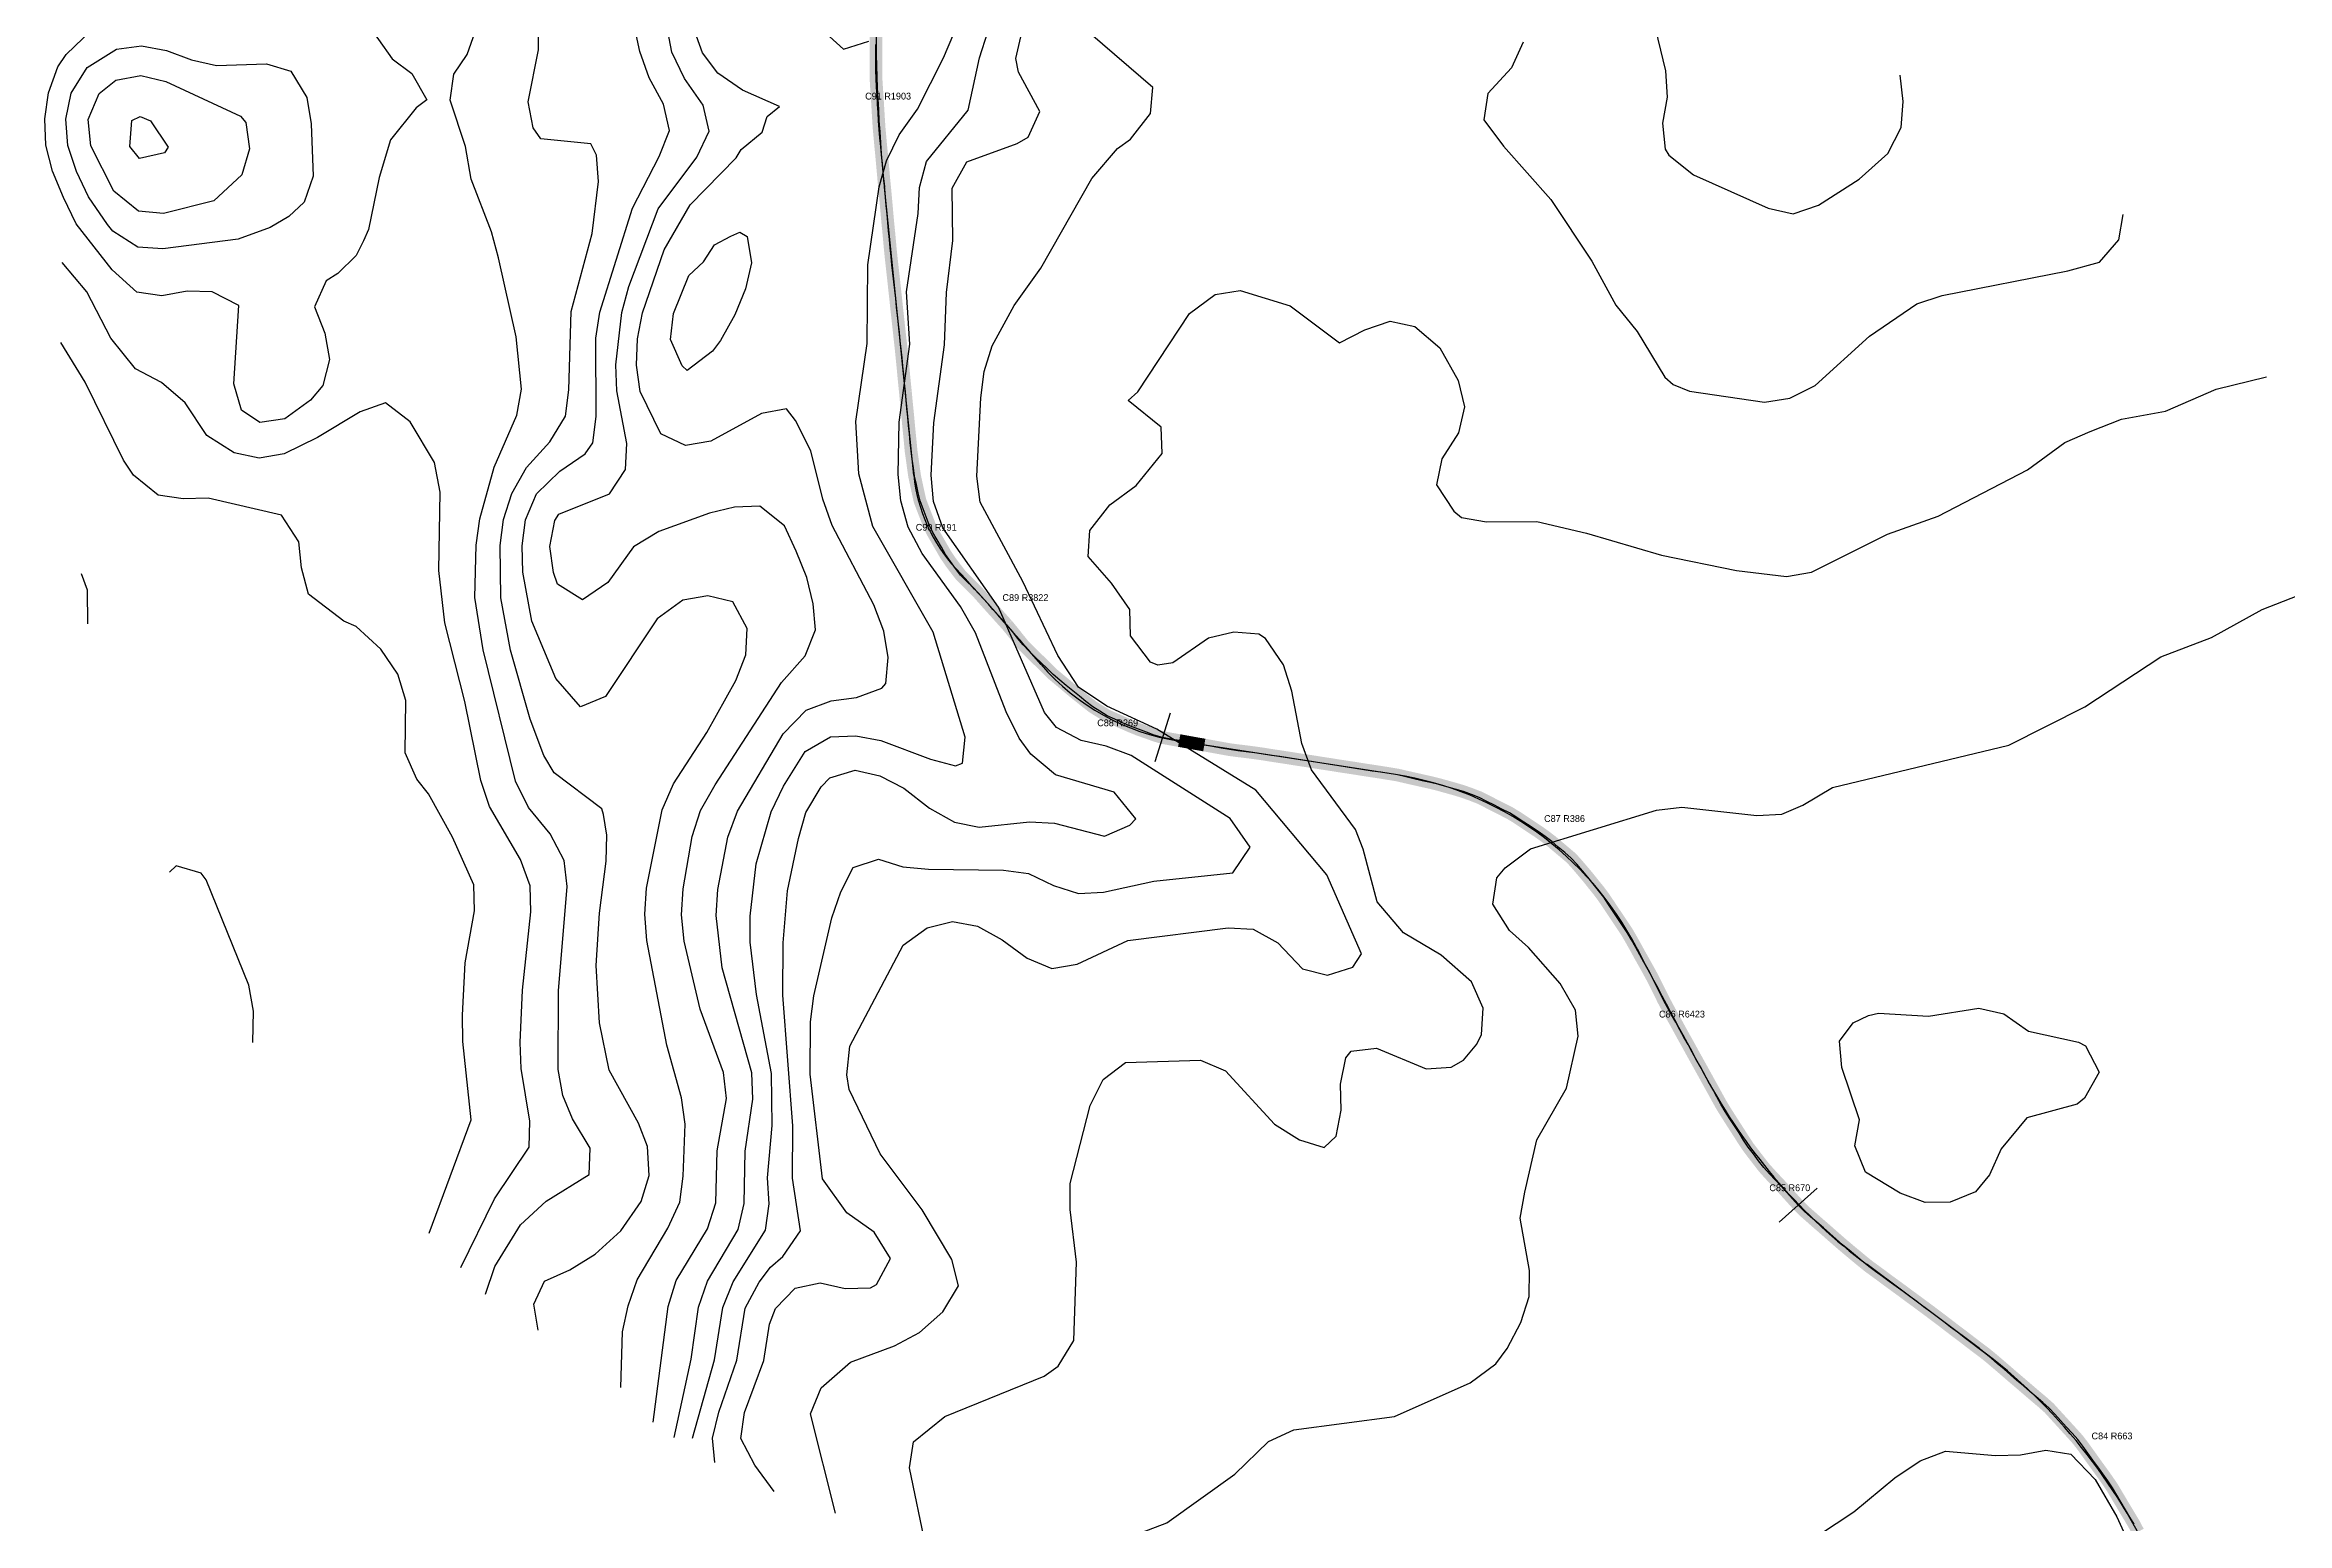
# Model space of a CAD drawing. Header units: metres. Extents: x 697254 to 930473, y 8023396 to 8227001.
# Drawn here: x 878369 to 881011, y 8056411 to 8058152 of the extents above; entities that cross this region are included whole.
import ezdxf

# ---------------------------------------------------------------- set-up
doc = ezdxf.new("R2010")
doc.units = ezdxf.units.M
for name, color, linetype in [('ALIGNMENT_FITTED', 4, 'Continuous'), ('CENTRELINE', 7, 'Continuous'), ('CHAINAGE', 7, 'Continuous'), ('CONTOUR_10M', 33, 'Continuous'), ('CONTOUR_INDEX_50M', 34, 'Continuous'), ('CURVE_LABELS', 4, 'Continuous'), ('GRADE_0-4', 3, 'Continuous'), ('GRADE_4-6', 2, 'Continuous'), ('GRADE_6-8', 30, 'Continuous')]:
    doc.layers.add(name, color=color, linetype=linetype)

msp = doc.modelspace()

# ---------------------------------------------------------------- linework, layer by layer
at = {"layer": 'ALIGNMENT_FITTED'}
for p, q in [((879393.1, 8057645.4), (879358.5, 8057984.9)), ((879543.2, 8057422.2), (879529, 8057438.6)), ((879960.7, 8057292.7), (879705.8, 8057332.1)), ((880245.2, 8057087.7), (880244.5, 8057088.9)), ((880331.1, 8056927.8), (880324.3, 8056940)), ((880648.7, 8056616.4), (880516.3, 8056715.4))]:
    msp.add_line(p, q, dxfattribs=at)
for centre, radius, start, end in [((881251.4, 8058178.1), 1902.8, 179.5562, -174.1746), ((879583.3, 8057664.8), 191.2, -174.1746, -137.2567), ((876636.1, 8054941.1), 3821.9, 40.8054, 42.7433), ((879746.9, 8057598.1), 269.1, -139.1946, -98.7906), ((879901.7, 8056910.9), 386.3, 27.4403, 81.2094), ((885945.4, 8060047.4), 6422.8, -152.55965, -151.06522), ((880917.3, 8057251.9), 669.9, -151.0652, -126.7754), ((880251.9, 8056085.4), 662.8, 24.2266, 53.2246)]:
    msp.add_arc(centre, radius, start, end, dxfattribs=at)
at = {"layer": 'CENTRELINE'}
msp.add_polyline3d([(880830.9, 8056409.4, 1519.6), (880825.8, 8056418, 1519.5), (880820.6, 8056426.6, 1519.5), (880815.5, 8056435.2, 1519.3), (880810.4, 8056443.8, 1519.3), (880805.3, 8056452.4, 1519.5), (880799.7, 8056460.7, 1519.6), (880793.9, 8056468.9, 1519.5), (880788, 8056477, 1519), (880782.2, 8056485.1, 1519.1), (880776.3, 8056493.3, 1519.5), (880770.5, 8056501.4, 1519.8), (880764.4, 8056509.3, 1520), (880757.7, 8056516.8, 1520), (880750.9, 8056524.2, 1519.9), (880744.2, 8056531.6, 1519.6), (880737.4, 8056539, 1519.1), (880730.7, 8056546.4, 1518.5), (880723.3, 8056553, 1518.5), (880715.6, 8056559.5, 1518.7), (880708, 8056566, 1518.8), (880700.4, 8056572.5, 1518.8), (880692.8, 8056579, 1518.9), (880685.2, 8056585.5, 1519.1), (880677.6, 8056592.1, 1519.3), (880670, 8056598.6, 1519.3), (880662.4, 8056605.1, 1519.5), (880654.6, 8056611.4, 1519.5), (880646.6, 8056617.4, 1519.4), (880638.6, 8056623.5, 1519.2), (880630.7, 8056629.6, 1519), (880622.7, 8056635.6, 1518.4), (880614.7, 8056641.7, 1518), (880606.8, 8056647.8, 1518.1), (880598.8, 8056653.8, 1518.5), (880590.8, 8056659.9, 1518.7), (880582.8, 8056665.8, 1518.7), (880574.7, 8056671.8, 1518.8), (880566.6, 8056677.7, 1518.7), (880558.6, 8056683.7, 1518.5), (880550.5, 8056689.6, 1518.2), (880542.4, 8056695.5, 1518), (880534.4, 8056701.5, 1518.1), (880526.3, 8056707.4, 1518.1), (880518.2, 8056713.3, 1517.9), (880510.4, 8056719.6, 1517.8), (880502.7, 8056726, 1517.6), (880495, 8056732.4, 1517.5), (880487.4, 8056738.8, 1517.8), (880479.8, 8056745.4, 1517.7), (880472.3, 8056752, 1517.4), (880464.8, 8056758.6, 1516.9), (880457.2, 8056765.2, 1517), (880449.7, 8056771.8, 1517.3), (880442.2, 8056778.4, 1517.3), (880435.1, 8056785.5, 1517), (880428.4, 8056792.9, 1517), (880421.7, 8056800.3, 1517.2), (880414.9, 8056807.8, 1517.1), (880408.1, 8056815.1, 1516.6), (880401.3, 8056822.4, 1516.3), (880394.6, 8056829.9, 1516.3), (880388.5, 8056837.8, 1516.3), (880382.4, 8056845.7, 1516.1), (880376.3, 8056853.7, 1515.9), (880370.8, 8056862, 1516.2), (880365.4, 8056870.5, 1516.8), (880360, 8056878.9, 1517.2), (880354.6, 8056887.3, 1517.4), (880349.2, 8056895.8, 1516.8), (880344, 8056904.4, 1516.4), (880339.2, 8056913.1, 1516), (880334.4, 8056921.9, 1515.8), (880329.5, 8056930.7, 1515.8), (880324.7, 8056939.4, 1515.5), (880319.8, 8056948.2, 1515), (880315, 8056956.9, 1514.9), (880310.1, 8056965.7, 1514.8), (880305.3, 8056974.5, 1514.6), (880300.4, 8056983.2, 1514.4), (880295.6, 8056992, 1514.2), (880290.8, 8057000.8, 1513.9), (880285.9, 8057009.5, 1513.8), (880281.1, 8057018.3, 1514), (880276.4, 8057027.1, 1514.1), (880272, 8057036.1, 1514), (880267.5, 8057045.1, 1513.7), (880263, 8057054, 1513.5), (880258.2, 8057062.8, 1513.5), (880253.3, 8057071.6, 1513.3), (880248.4, 8057080.3, 1513.2), (880243.6, 8057089.1, 1513), (880238.7, 8057097.8, 1512.7), (880233.7, 8057106.5, 1512.5), (880228.2, 8057114.8, 1512.5), (880222.6, 8057123.2, 1512.5), (880217, 8057131.5, 1512.3), (880211.5, 8057139.8, 1512), (880205.9, 8057148.1, 1511.6), (880199.9, 8057156.1, 1511.3), (880193.6, 8057163.9, 1511), (880187.4, 8057171.7, 1510.8), (880180.9, 8057179.4, 1510.7), (880174.4, 8057187, 1510.7), (880167.7, 8057194.4, 1510.6), (880160, 8057200.9, 1510.5), (880152.4, 8057207.3, 1510.1), (880144.7, 8057213.8, 1509.7), (880136.8, 8057219.9, 1509.5), (880128.6, 8057225.7, 1509.3), (880120.3, 8057231.2, 1509), (880111.9, 8057236.8, 1508.6), (880103.6, 8057242.3, 1508.1), (880095, 8057247.5, 1507.6), (880086.1, 8057252, 1507.3), (880077.2, 8057256.5, 1507.3), (880068.3, 8057261.1, 1507.3), (880059.3, 8057265.6, 1507.3), (880050, 8057269.2, 1507.3), (880040.6, 8057272.6, 1507.3), (880031, 8057275.5, 1507.2), (880021.3, 8057278.2, 1506.8), (880011.7, 8057280.9, 1506.3), (880002, 8057283.3, 1505.9), (879992.2, 8057285.5, 1505.5), (879982.4, 8057287.7, 1505.2), (879972.7, 8057289.9, 1504.8), (879962.9, 8057292.2, 1504.2), (879953, 8057293.8, 1503.6), (879943.2, 8057295.4, 1503.1), (879933.3, 8057296.9, 1503.1), (879923.4, 8057298.4, 1503.2), (879913.5, 8057300, 1503.2), (879903.6, 8057301.5, 1502.9), (879893.7, 8057303, 1502.7), (879883.8, 8057304.6, 1502.4), (879873.9, 8057306.1, 1502.1), (879864, 8057307.7, 1501.7), (879854.1, 8057309.2, 1501.3), (879844.2, 8057310.7, 1500.3), (879834.3, 8057312.3, 1499.3), (879824.4, 8057313.8, 1498.4), (879814.5, 8057315.3, 1497.5), (879804.6, 8057316.9, 1496.6), (879794.7, 8057318.3, 1495.7), (879784.8, 8057319.6, 1495.2), (879774.8, 8057320.8, 1494.6), (879764.9, 8057322.1, 1494.2), (879755.1, 8057323.9, 1494.5), (879745.2, 8057325.7, 1494.8), (879735.4, 8057327.5, 1494.9), (879725.5, 8057329.2, 1494.3), (879715.6, 8057331, 1493.8), (879705.8, 8057332.8, 1493.1), (879695.9, 8057334.5, 1491.8), (879686.1, 8057336.3, 1490.7), (879676.5, 8057339.3, 1489.8), (879667.1, 8057342.7, 1488.7), (879657.7, 8057346, 1487.8), (879648.4, 8057349.8, 1487.3), (879639.2, 8057353.8, 1487.4), (879630.1, 8057357.9, 1487.6), (879620.9, 8057361.9, 1487.9), (879612.4, 8057367.2, 1489.2), (879603.9, 8057372.5, 1489.9), (879596, 8057378.7, 1490.2), (879588.2, 8057384.9, 1489.7), (879580.4, 8057391.2, 1488.5), (879572.7, 8057397.7, 1487.5), (879565.1, 8057404.1, 1487.2), (879557.4, 8057410.5, 1486.6), (879550.2, 8057417.5, 1485.7), (879543.1, 8057424.5, 1484.1), (879535.9, 8057431.5, 1482.9), (879528.8, 8057438.6, 1482.7), (879521.8, 8057445.7, 1482.2), (879515.5, 8057453.5, 1481.3), (879509.3, 8057461.3, 1480), (879502.9, 8057469.1, 1479), (879496.2, 8057476.5, 1478.3), (879489.5, 8057484, 1477.5), (879482.8, 8057491.4, 1476.7), (879476.1, 8057498.9, 1476.5), (879469.5, 8057506.3, 1476.7), (879462.5, 8057513.5, 1476.6), (879455.4, 8057520.6, 1476.2), (879448.3, 8057527.7, 1476), (879442.2, 8057535.6, 1476.5), (879436.2, 8057543.6, 1476.7), (879430.6, 8057551.9, 1476.9), (879425.6, 8057560.6, 1477), (879420.6, 8057569.3, 1477.1), (879415.6, 8057577.9, 1477.4), (879411.3, 8057586.9, 1477.9), (879407.7, 8057596.3, 1477.8), (879404.1, 8057605.6, 1477.3), (879400.5, 8057615, 1476.5), (879398.3, 8057624.7, 1475.7), (879396.2, 8057634.5, 1474.8), (879394.1, 8057644.3, 1473.9), (879392.7, 8057654.2, 1473.1), (879391.3, 8057664.1, 1472.3), (879389.9, 8057674.1, 1471.5), (879389, 8057684, 1471.5), (879388, 8057694, 1471.6), (879387, 8057704, 1471.7), (879386.1, 8057713.9, 1471.5), (879385.1, 8057723.9, 1471), (879384.1, 8057733.9, 1470.6), (879383.2, 8057743.8, 1469.8), (879382.2, 8057753.8, 1468.9), (879381.2, 8057763.8, 1468), (879380.3, 8057773.7, 1467.2), (879379.3, 8057783.7, 1466.6), (879378.3, 8057793.7, 1465.9), (879377.2, 8057803.6, 1465.6), (879376.1, 8057813.6, 1465.9), (879375, 8057823.5, 1466.1), (879373.9, 8057833.5, 1466.3), (879372.8, 8057843.4, 1466.7), (879371.8, 8057853.4, 1467.1), (879370.7, 8057863.3, 1467.2), (879369.6, 8057873.3, 1466.3), (879368.5, 8057883.3, 1465.5), (879367.4, 8057893.2, 1464.7), (879366.3, 8057903.2, 1463.7), (879365.3, 8057913.1, 1462.8), (879364.4, 8057923.1, 1462.1), (879363.5, 8057933.1, 1461.4), (879362.5, 8057943, 1460.8), (879361.6, 8057953, 1460.1), (879360.7, 8057963, 1459.7), (879359.8, 8057973, 1459.4), (879358.9, 8057982.9, 1459), (879357.9, 8057992.9, 1458.9), (879357, 8058002.9, 1458.9), (879356.1, 8058012.8, 1458.7), (879355.2, 8058022.8, 1458.1), (879354.2, 8058032.8, 1457.2), (879353.3, 8058042.8, 1456.4), (879352.4, 8058052.7, 1455.7), (879351.7, 8058062.7, 1455.2), (879351.1, 8058072.7, 1454.8), (879350.5, 8058082.7, 1454.2), (879349.9, 8058092.7, 1453.5), (879349.2, 8058102.7, 1452.7), (879348.6, 8058112.7, 1452), (879348.5, 8058122.7, 1451.2), (879348.5, 8058132.7, 1450.4), (879348.5, 8058142.7, 1449.9), (879348.5, 8058152.7, 1449.6)], dxfattribs=at)
at = {"layer": 'CHAINAGE'}
for p, q in [((879695.2, 8057364.9), (879677, 8057307.7)), ((880457.4, 8056805.5), (880412.7, 8056765.4))]:
    msp.add_line(p, q, dxfattribs=at)
at = {"layer": 'CONTOUR_10M'}
for points, elevation in [([(878888.4, 8056680.7), (878899.4, 8056713.1), (878929.8, 8056762.1), (878959.9, 8056790.3), (879010.7, 8056821.6), (879011.9, 8056852.4), (878991.2, 8056887.3), (878979.7, 8056914.5), (878974.3, 8056945.4), (878974.6, 8057037.8), (878984.6, 8057160.8), (878981.3, 8057191.6), (878964.6, 8057222.7), (878939, 8057254), (878923.9, 8057285.1), (878885.7, 8057439.8), (878876, 8057501.5), (878877.5, 8057563.1), (878881.8, 8057593.8), (878898.9, 8057655), (878925.4, 8057716.1), (878930.9, 8057746.8), (878924.7, 8057808.5), (878903.9, 8057901.3), (878895.7, 8057932.2), (878871.8, 8057994.3), (878865.1, 8058032.7), (878846.9, 8058087.1), (878851.4, 8058117.8), (878867.1, 8058141.2), (878890.8, 8058209.4)], 1410), ([(878950.7, 8056638), (878945.4, 8056668.9), (878958.1, 8056695.7), (878987.9, 8056709.3), (879017.8, 8056727.8), (879047.8, 8056755.2), (879072.1, 8056789.6), (879081.4, 8056820.3), (879079.2, 8056854.5), (879068.7, 8056882.1), (879034.3, 8056944.3), (879022.9, 8057000.2), (879019, 8057067.8), (879022.8, 8057129.3), (879030.6, 8057190.7), (879031.4, 8057221.5), (879027.5, 8057245.6), (879025.5, 8057252.4), (878969.4, 8057294.8), (878957.1, 8057315.3), (878941, 8057357.9), (878918.1, 8057439.1), (878906.5, 8057500.9), (878905.8, 8057562.5), (878909.9, 8057593.3), (878919.5, 8057623.9), (878936.8, 8057654.3), (878964.2, 8057684.6), (878982.9, 8057715), (878986.7, 8057745.8), (878989.5, 8057838.1), (879014.1, 8057930), (879021.7, 8057991.4), (879019.2, 8058022.3), (879012.8, 8058035.8), (878953.9, 8058041.5), (878944.5, 8058054.5), (878938.8, 8058085.4), (878951.1, 8058146.7), (878951.6, 8058208.3)], 1420), ([(879132.5, 8056510.7), (879158.3, 8056603.3), (879168.1, 8056664.7), (879180.4, 8056695.2), (879218.6, 8056756.1), (879222.6, 8056786.8), (879220.9, 8056817.6), (879226.4, 8056879.1), (879225.6, 8056940.7), (879207.7, 8057033.4), (879200.3, 8057095.1), (879200.5, 8057125.9), (879207.5, 8057187.4), (879225.1, 8057248.6), (879239.7, 8057279.1), (879265.2, 8057319.7), (879295.1, 8057337.3), (879324.7, 8057338.5), (879354.1, 8057332.9), (879412.8, 8057310.9), (879442.2, 8057303), (879450.5, 8057306), (879453.8, 8057336.7), (879415.9, 8057460.6), (879344.9, 8057585.1), (879328.4, 8057647), (879324.7, 8057708.6), (879338.2, 8057800.7), (879338.8, 8057893.1), (879352.5, 8057985.2), (879360.8, 8058015.9), (879375.9, 8058046.4), (879397.6, 8058076.8), (879428.3, 8058137), (879459.2, 8058210.4)], 1460), ([(878746.2, 8058181.4), (878778.4, 8058135.9), (878801.7, 8058118.7), (878819.3, 8058087.6), (878806.8, 8058078.2), (878776.6, 8058040.6), (878763.2, 8057996.3), (878750.7, 8057934.9), (878744.8, 8057921.7), (878736.2, 8057904.4), (878714.6, 8057882.9), (878701, 8057874.3), (878686.9, 8057843.8), (878699.2, 8057812.7), (878704.8, 8057781.9), (878697, 8057751.2), (878682.2, 8057733.8), (878652.3, 8057711.7), (878622.6, 8057707.5), (878601.2, 8057722.2), (878591.9, 8057753.2), (878597.9, 8057845.4), (878566.5, 8057861.3), (878536.9, 8057862.4), (878507.3, 8057856.8), (878477.8, 8057861.2), (878448.8, 8057887.3), (878406.2, 8057941.4), (878391.3, 8057972.5), (878378.5, 8058003.5), (878370.7, 8058034.4), (878369.4, 8058065.3), (878373.5, 8058096), (878384.8, 8058126.6), (878394.5, 8058141.1), (878424.5, 8058169.7)], 1410), ([(879048.1, 8056570.7), (879049.9, 8056636.1), (879056.7, 8056666.8), (879067.3, 8056697.4), (879103.2, 8056758.3), (879117.6, 8056788.8), (879121.3, 8056819.5), (879123.8, 8056881), (879119.4, 8056911.9), (879102.2, 8056973.8), (879078.7, 8057097.4), (879076.1, 8057128.3), (879078.4, 8057159), (879096.8, 8057251), (879110, 8057281.6), (879149.3, 8057342.4), (879183.4, 8057403.4), (879195.2, 8057433.9), (879196.8, 8057464.7), (879179.9, 8057496.3), (879150.5, 8057503.2), (879120.9, 8057498.2), (879090.9, 8057476.1), (879030.1, 8057384.5), (879000.4, 8057372.4), (878971.5, 8057406), (878943.2, 8057473.5), (878932.5, 8057531.3), (878931.8, 8057562.1), (878935.8, 8057592.8), (878948.8, 8057623.3), (878976, 8057650), (879006, 8057670.6), (879015.1, 8057683.7), (879018.9, 8057714.4), (879018.6, 8057806.8), (879023.3, 8057837.5), (879061.6, 8057959.9), (879093.2, 8058020.9), (879105.5, 8058051.4), (879098.1, 8058082.4), (879081.5, 8058113.5), (879070.4, 8058144.5), (879063.7, 8058175.4)], 1430), ([(879085.9, 8056529.8), (879103.7, 8056665.9), (879113.3, 8056696.5), (879149.9, 8056757.4), (879160, 8056788), (879161.6, 8056849.5), (879172.6, 8056910.9), (879169, 8056941.8), (879141.4, 8057016.4), (879122.6, 8057096.6), (879119.6, 8057127.5), (879121.5, 8057158.2), (879132.2, 8057219.6), (879141.9, 8057250.2), (879159.3, 8057280.7), (879237.2, 8057401), (879265.1, 8057432.6), (879277.5, 8057463.2), (879274.6, 8057494), (879267, 8057525), (879254.6, 8057556), (879240.7, 8057585.6), (879211.6, 8057609.1), (879182, 8057607.9), (879152.4, 8057600.6), (879092.9, 8057578.9), (879063, 8057561.1), (879032.7, 8057519.1), (879002.7, 8057498.6), (878973.5, 8057517), (878968.6, 8057530.6), (878964.3, 8057561.4), (878970.4, 8057592.1), (878975.1, 8057599.4), (879034.6, 8057623.4), (879053.3, 8057652.1), (879054.9, 8057682.9), (879043.4, 8057744.7), (879042, 8057775.5), (879049, 8057837), (879057.5, 8057867.6), (879092.1, 8057959.3), (879137.7, 8058020), (879152.1, 8058050.6), (879145.1, 8058081.5), (879122.8, 8058112.7), (879108.1, 8058143.8), (879102.3, 8058174.7)], 1440), ([(879158.7, 8056482.3), (879156.1, 8056510.9), (879163.3, 8056541.6), (879184.5, 8056602.8), (879194.6, 8056664.2), (879210.8, 8056694.7), (879224.3, 8056712.5), (879238.8, 8056724.9), (879259.8, 8056755.3), (879250.3, 8056817.1), (879250.7, 8056878.7), (879238.9, 8057032.8), (879239.2, 8057094.4), (879244.5, 8057155.9), (879257.2, 8057217.2), (879266, 8057247.9), (879283.9, 8057278.3), (879294.2, 8057288.9), (879323.9, 8057297.7), (879353.3, 8057291.3), (879381.5, 8057276.5), (879411.7, 8057253.3), (879440.9, 8057236.8), (879470.3, 8057230.7), (879529.5, 8057237.2), (879559, 8057235.5), (879617.8, 8057220.2), (879647.6, 8057232.9), (879654.9, 8057240.5), (879629.3, 8057271.8), (879560.1, 8057292.5), (879531, 8057316.8), (879517.1, 8057335.5), (879501.9, 8057366.6), (879466, 8057459.6), (879448.1, 8057490.8), (879402.9, 8057553.2), (879386.4, 8057584.3), (879378, 8057615.2), (879374.6, 8057646.1), (879376, 8057707.7), (879388.4, 8057799.8), (879384.6, 8057861.5), (879398.2, 8057953.6), (879399.7, 8057984.3), (879408, 8058015), (879457.1, 8058075.6), (879470.4, 8058137), (879480.5, 8058167.6)], 1470), ([(880263.8, 8058183.6), (880278.7, 8058121.7), (880280.6, 8058090.9), (880275.1, 8058060.2), (880278.2, 8058029.4), (880282.8, 8058022.6), (880311.9, 8057999.2), (880399.8, 8057959.9), (880429.2, 8057953.5), (880459, 8057963.4), (880506.8, 8057994.3), (880540.7, 8058024.4), (880556.3, 8058054.9), (880558.8, 8058085.7), (880555.1, 8058116.5)], 1480), ([(878419.3, 8058125.9), (878453.7, 8058147.2), (878483.3, 8058151.1), (878512.7, 8058145.8), (878542, 8058134.7), (878571.5, 8058128.1), (878630.6, 8058129.9), (878659.3, 8058121.4), (878678.1, 8058090.3), (878683, 8058059.4), (878685.3, 8057997.8), (878674.8, 8057967.2), (878656.7, 8057950.1), (878634.8, 8057937.1), (878597.2, 8057923.5), (878508.3, 8057912.2), (878478.8, 8057914), (878449.6, 8057932.8), (878443, 8057940.7), (878420.9, 8057973.2), (878406.7, 8058003), (878396.6, 8058034), (878394.1, 8058064.8), (878400.4, 8058095.5), (878419.3, 8058125.9)], 1420), ([(879228.8, 8056448), (879205.9, 8056479.2), (879189.3, 8056510.3), (879193.6, 8056541), (879216.4, 8056602.2), (879223, 8056645.2), (879230, 8056663.5), (879253.3, 8056687.7), (879283, 8056693.8), (879312.4, 8056687.3), (879342, 8056688), (879349, 8056692.1), (879365.6, 8056722.5), (879346.3, 8056753.7), (879314.1, 8056776.2), (879285.4, 8056816.4), (879271.1, 8056939.9), (879271.3, 8057001.4), (879275.3, 8057032.2), (879296.4, 8057124.1), (879307.2, 8057154.7), (879321.7, 8057183.1), (879351.5, 8057192.9), (879380.1, 8057184.1), (879410.3, 8057181.1), (879498.9, 8057179.9), (879528.4, 8057176), (879557.7, 8057162), (879587, 8057152.4), (879616.6, 8057154.2), (879675.9, 8057167), (879769, 8057176.8), (879789.3, 8057207.2), (879765.9, 8057240.8), (879649.2, 8057315), (879619.8, 8057326.1), (879590.4, 8057332.9), (879561.2, 8057348.3), (879547.1, 8057365.7), (879492.9, 8057489.9), (879427.5, 8057583.5), (879416.2, 8057614.5), (879413.7, 8057645.4), (879416.7, 8057706.9), (879429.3, 8057799), (879431.8, 8057860.6), (879439.2, 8057922), (879438.4, 8057983.6), (879455.5, 8058014.6), (879515, 8058036.1), (879528, 8058043.5), (879541.5, 8058074), (879516.6, 8058120.1), (879513.2, 8058136.2), (879520.6, 8058166.8)], 1480), ([(879300.9, 8056422.7), (879271.6, 8056539.6), (879284.1, 8056570.1), (879318.7, 8056600.3), (879370.2, 8056619.6), (879400, 8056635.3), (879427.5, 8056659.8), (879445.9, 8056690.2), (879437.9, 8056721.2), (879402.8, 8056779.8), (879353.5, 8056845.9), (879316.8, 8056921.5), (879314.3, 8056939), (879317.8, 8056972.6), (879380.6, 8057091.8), (879409, 8057112.1), (879438.7, 8057119.6), (879468.1, 8057113.9), (879497.4, 8057097.8), (879526.5, 8057076.4), (879555.8, 8057064.2), (879585.5, 8057069.4), (879645.1, 8057097.3), (879763.5, 8057112), (879793, 8057110.6), (879822.2, 8057094.5), (879851.2, 8057064), (879880.6, 8057056.5), (879910.3, 8057065.9), (879920.4, 8057081.6), (879879.9, 8057174.7), (879796.1, 8057274.5), (879679.3, 8057346.2), (879620.7, 8057373.4), (879587, 8057395.8), (879562.8, 8057432.9), (879521.7, 8057520.2), (879471.2, 8057613.5), (879467.4, 8057644.4), (879472, 8057736.6), (879476.2, 8057767.4), (879485.6, 8057798), (879511.4, 8057845.3), (879542.7, 8057889.3), (879602.9, 8057995.1), (879633.1, 8058030.4), (879648.4, 8058041.2), (879672.1, 8058071.6), (879674.8, 8058102.3), (879601.4, 8058165.3)], 1490), ([(880111, 8058155.7), (880097.2, 8058125.2), (880069.6, 8058094.9), (880064.6, 8058064.2), (880088, 8058033), (880143.5, 8057970.3), (880191.9, 8057897.5), (880220.2, 8057845.7), (880245.2, 8057814.5), (880277.9, 8057761), (880287.7, 8057752.1), (880307.1, 8057744.5), (880395.5, 8057731.4), (880425.1, 8057736.2), (880455, 8057751.2), (880519.2, 8057809.3), (880574.9, 8057847.1), (880604.7, 8057857.2), (880752.9, 8057886.1), (880790.2, 8057896.5), (880812.7, 8057922.7), (880817.9, 8057952.7)], 1490), ([(878433.5, 8058094.9), (878453, 8058110.7), (878482.6, 8058116.3), (878512, 8058109.2), (878599.9, 8058068.3), (878606.2, 8058060.8), (878610.3, 8058030), (878601.3, 8057999.3), (878568.5, 8057968.8), (878509.1, 8057953.9), (878479.6, 8057956.4), (878450.5, 8057979.9), (878423.4, 8058033.5), (878420.5, 8058064.3), (878433.5, 8058094.9)], 1430), ([(878472, 8058063.3), (878481.7, 8058067.9), (878493.9, 8058062.9), (878514.6, 8058031.8), (878510.4, 8058025.2), (878480.8, 8058018.4), (878469.5, 8058032.6), (878472, 8058063.3)], 1440), ([(879177.7, 8057926.9), (879188.1, 8057931.8), (879196.9, 8057926.6), (879201.8, 8057895.7), (879194.9, 8057865), (879182.4, 8057834.5), (879165.3, 8057804), (879155.9, 8057791.6), (879126, 8057768.6), (879120.2, 8057774.1), (879106.4, 8057805.1), (879109.9, 8057835.8), (879128.1, 8057880.5), (879145.5, 8057896.7), (879158.3, 8057916.9), (879177.7, 8057926.9)], 1460), ([(878822.1, 8056752.5), (878871.8, 8056885.8), (878861.8, 8056978.3), (878861.3, 8057009.1), (878864.4, 8057070.7), (878875.5, 8057132), (878874.7, 8057162.8), (878849.8, 8057218.9), (878821.2, 8057270.1), (878807.6, 8057287.3), (878793.7, 8057318.3), (878794.5, 8057379.9), (878785.3, 8057410.9), (878765.3, 8057440.5), (878736.3, 8057467), (878721.7, 8057473.6), (878679.8, 8057505.2), (878671.7, 8057536.2), (878668.8, 8057567), (878648.1, 8057598.2), (878561.9, 8057618.5), (878532.3, 8057617.6), (878502.9, 8057621.7), (878473.8, 8057645.5), (878462, 8057663.2), (878416.8, 8057755), (878388.1, 8057801.6)], 1390), ([(878420.2, 8057470.1), (878419.7, 8057510.1), (878412.5, 8057529.2)], 1380), ([(879631.7, 8056388.4), (879691.2, 8056411.1), (879771.2, 8056468.6), (879811.2, 8056506.8), (879841, 8056520.9), (879959.4, 8056536.5), (880048.8, 8056576.1), (880078.7, 8056598.4), (880092.2, 8056616.5), (880108.5, 8056647), (880118.2, 8056677.6), (880118.6, 8056708.4), (880107.4, 8056770.2), (880113.1, 8056800.8), (880127.2, 8056862.2), (880162.3, 8056923.1), (880176, 8056984.4), (880172.8, 8057015.2), (880154.7, 8057046.4), (880117.5, 8057089), (880094.9, 8057109.1), (880075.5, 8057140.2), (880079.9, 8057171), (880089.8, 8057182.7), (880119.7, 8057205.1), (880268.3, 8057250.9), (880297.9, 8057254.2), (880386.3, 8057244.4), (880415.9, 8057246.1), (880440.4, 8057256.5), (880475.6, 8057277.4), (880683.3, 8057327.4), (880772.8, 8057372.4), (880862.5, 8057431.6), (880922, 8057454.2), (880981.7, 8057487.2), (881041.2, 8057510.2)], 1510), ([(878614.6, 8056977.1), (878615, 8057013.8), (878609.6, 8057044.7), (878559.4, 8057168.8), (878553.6, 8057176.4), (878524.2, 8057185.1), (878516.3, 8057177.6)], 1380), ([(880518.1, 8057008.7), (880529.6, 8057011.5), (880588.6, 8057007.9), (880647.9, 8057017.6), (880677.3, 8057011), (880706.5, 8056990.3), (880765.3, 8056977.4), (880773.7, 8056973.1), (880789.8, 8056942), (880772.4, 8056911.6), (880763.9, 8056904.5), (880704.5, 8056888.1), (880674.2, 8056851.8), (880660.4, 8056821.3), (880643.8, 8056801), (880614, 8056788.8), (880584.5, 8056788.4), (880555.2, 8056799.7), (880514.3, 8056824.1), (880502, 8056855.1), (880507.3, 8056885.8), (880486.5, 8056947.7), (880483.8, 8056978.6), (880499.9, 8057000.1), (880518.1, 8057008.7)], 1520), ([(880458.9, 8056396.6), (880500.5, 8056424), (880548.8, 8056464), (880578.7, 8056484.1)], 1520), ([(880578.7, 8056484.1), (880608.5, 8056495.7), (880667.5, 8056490.6), (880697, 8056491.3), (880726.7, 8056496.7), (880756.1, 8056492.2), (880785.1, 8056462.3), (880810.4, 8056418.2), (880824.5, 8056387.1)], 1520)]:
    msp.add_lwpolyline(points, dxfattribs=dict(at, elevation=elevation))
at = {"layer": 'CONTOUR_INDEX_50M'}
for points, elevation in [([(879110.8, 8056511.8), (879130.7, 8056603.8), (879139.3, 8056665.2), (879150.1, 8056695.8), (879186.3, 8056756.7), (879193.1, 8056787.4), (879194.3, 8056848.9), (879203.6, 8056910.3), (879202.3, 8056941.2), (879167.3, 8057065), (879160.1, 8057126.7), (879162.3, 8057157.4), (879174, 8057218.8), (879185.6, 8057249.4), (879239.4, 8057340.7), (879266.2, 8057368.7), (879295.9, 8057379.6), (879325.5, 8057383.3), (879355.3, 8057394.3), (879360.1, 8057400), (879363.1, 8057430.8), (879358, 8057461.7), (879345.9, 8057492.7), (879297.1, 8057586), (879285.9, 8057617), (879271.9, 8057674.1), (879253.6, 8057710), (879243.3, 8057723.7), (879213.6, 8057718.1), (879153.9, 8057685.4), (879124.3, 8057680.5), (879095, 8057694), (879070.7, 8057744.2), (879066.4, 8057775.1), (879067.6, 8057806.2), (879073.5, 8057836.5), (879099.1, 8057910.9), (879129.6, 8057964), (879183.7, 8058019.2), (879189.9, 8058029), (879214.3, 8058049.4), (879220.2, 8058068.1), (879235, 8058079.8), (879191.3, 8058099.2), (879162.1, 8058119.1), (879144.3, 8058143.1), (879133.6, 8058172.6)], 1450), ([(879281.3, 8058173.6), (879310.3, 8058147.2), (879340.1, 8058156.9)], 1450), ([(878859.4, 8056712.1), (878899.2, 8056792.9), (878940.1, 8056853.7), (878940.6, 8056884.5), (878930.4, 8056946.3), (878929.4, 8056977.1), (878932.2, 8057038.6), (878941.9, 8057130.8), (878941.2, 8057161.6), (878929.8, 8057192.6), (878893.4, 8057254.9), (878883.2, 8057285.9), (878864.2, 8057378.6), (878840.7, 8057471.4), (878833.6, 8057533.1), (878835, 8057625.5), (878828.5, 8057660.2), (878799.9, 8057708.1), (878770.8, 8057730.7), (878741, 8057720.1), (878690.7, 8057689.7), (878651.5, 8057670.5), (878621.9, 8057665.6), (878592.4, 8057671.7), (878560.3, 8057692.2), (878534.5, 8057730.6), (878507, 8057754.8), (878476.1, 8057770.8), (878447.3, 8057806.8), (878418.8, 8057861.3), (878389.9, 8057895.9)], 1400), ([(879407.2, 8056383.1), (879388, 8056475.8), (879392.6, 8056506.5), (879429.7, 8056536.6), (879546.8, 8056583.9), (879563.4, 8056595.7), (879581.5, 8056626.1), (879584.9, 8056718.4), (879577.5, 8056780.1), (879577.5, 8056810.9), (879600.8, 8056902.9), (879616.4, 8056933.4), (879642.4, 8056953.6), (879731, 8056956.1), (879760.3, 8056943.7), (879818.2, 8056880.9), (879847.4, 8056862.4), (879876.8, 8056853.5), (879890.6, 8056866.6), (879896.5, 8056897.3), (879896, 8056928.1), (879902, 8056958.8), (879908.5, 8056966.8), (879938.1, 8056970.2), (879996.7, 8056946.1), (880026.3, 8056947.8), (880040.8, 8056956.2), (880056.3, 8056974.9), (880061.8, 8056986.5), (880063.9, 8057017.3), (880050.1, 8057048.4), (880014.6, 8057079.8), (879970.2, 8057106.4), (879939.2, 8057142.8), (879922.6, 8057204.7), (879913.4, 8057227.8), (879861.8, 8057298.2), (879850.1, 8057329.2), (879838.4, 8057391), (879828.6, 8057422), (879807.5, 8057453.2), (879799.6, 8057458.2), (879770.1, 8057460.4), (879740.4, 8057453.3), (879698.5, 8057424.5), (879680.7, 8057421.4), (879671.9, 8057425), (879648.6, 8057456.2), (879647.6, 8057487), (879625.9, 8057518.2), (879598.4, 8057549.5), (879600.4, 8057580.3), (879624.2, 8057610.6), (879655.1, 8057633.1), (879685.7, 8057671), (879684.7, 8057701.8), (879645.8, 8057733.4), (879657.2, 8057743.5), (879718, 8057836), (879748, 8057858.3), (879777.6, 8057863.1), (879836.4, 8057844.9), (879894.6, 8057801.5), (879924.5, 8057816.7), (879954.2, 8057826.7), (879983.6, 8057820.7), (880012.7, 8057795.6), (880034.6, 8057756.8), (880042.1, 8057725.9), (880034.7, 8057695.3), (880015.3, 8057664.8), (880008.8, 8057634.2), (880029.4, 8057603), (880038.5, 8057595.7), (880067.9, 8057590.6), (880127, 8057591), (880185.8, 8057577.1), (880273.9, 8057551.2), (880362.2, 8057533), (880421.2, 8057526.2), (880450.8, 8057531.1), (880540.3, 8057576), (880599.8, 8057597.3), (880705.4, 8057651.8), (880749.1, 8057683.8), (880778.9, 8057697), (880816.1, 8057711.3), (880868, 8057720.9), (880927.5, 8057746.7), (880986.9, 8057761.1)], 1500)]:
    msp.add_lwpolyline(points, dxfattribs=dict(at, elevation=elevation))
at = {"layer": 'GRADE_0-4', "const_width": 15}
for points in [[(879369.6, 8057873.3), (879368.5, 8057883.3), (879367.4, 8057893.2), (879366.3, 8057903.2), (879365.3, 8057913.1), (879364.4, 8057923.1), (879363.5, 8057933.1)], [(879383.2, 8057743.8), (879382.2, 8057753.8), (879381.2, 8057763.8), (879380.3, 8057773.7), (879379.3, 8057783.7), (879378.3, 8057793.7), (879377.2, 8057803.6)], [(879476.1, 8057498.9), (879469.5, 8057506.3), (879462.5, 8057513.5), (879455.4, 8057520.6), (879448.3, 8057527.7), (879442.2, 8057535.6), (879436.2, 8057543.6), (879430.6, 8057551.9), (879425.6, 8057560.6), (879420.6, 8057569.3), (879415.6, 8057577.9), (879411.3, 8057586.9), (879407.7, 8057596.3), (879404.1, 8057605.6), (879400.5, 8057615), (879398.3, 8057624.7), (879396.2, 8057634.5), (879394.1, 8057644.3), (879392.7, 8057654.2)], [(879705.8, 8057332.8), (879695.9, 8057334.5), (879686.1, 8057336.3), (879676.5, 8057339.3), (879667.1, 8057342.7), (879657.7, 8057346), (879648.4, 8057349.8), (879639.2, 8057353.8)], [(880835.5, 8056400.6), (880830.9, 8056409.4), (880825.8, 8056418), (880820.6, 8056426.6), (880815.5, 8056435.2), (880810.4, 8056443.8), (880805.3, 8056452.4), (880799.7, 8056460.7), (880793.9, 8056468.9), (880788, 8056477), (880782.2, 8056485.1), (880776.3, 8056493.3), (880770.5, 8056501.4), (880764.4, 8056509.3), (880757.7, 8056516.8), (880750.9, 8056524.2), (880744.2, 8056531.6), (880737.4, 8056539), (880730.7, 8056546.4), (880723.3, 8056553), (880715.6, 8056559.5), (880708, 8056566), (880700.4, 8056572.5), (880692.8, 8056579), (880685.2, 8056585.5), (880677.6, 8056592.1), (880670, 8056598.6), (880662.4, 8056605.1), (880654.6, 8056611.4), (880646.6, 8056617.4), (880638.6, 8056623.5), (880630.7, 8056629.6), (880622.7, 8056635.6), (880614.7, 8056641.7), (880606.8, 8056647.8), (880598.8, 8056653.8), (880590.8, 8056659.9), (880582.8, 8056665.8), (880574.7, 8056671.8), (880566.6, 8056677.7), (880558.6, 8056683.7), (880550.5, 8056689.6), (880542.4, 8056695.5), (880534.4, 8056701.5), (880526.3, 8056707.4), (880518.2, 8056713.3), (880510.4, 8056719.6), (880502.7, 8056726), (880495, 8056732.4), (880487.4, 8056738.8), (880479.8, 8056745.4), (880472.3, 8056752), (880464.8, 8056758.6), (880457.2, 8056765.2), (880449.7, 8056771.8), (880442.2, 8056778.4), (880435.1, 8056785.5), (880428.4, 8056792.9), (880421.7, 8056800.3), (880414.9, 8056807.8), (880408.1, 8056815.1), (880401.3, 8056822.4), (880394.6, 8056829.9), (880388.5, 8056837.8), (880382.4, 8056845.7), (880376.3, 8056853.7), (880370.8, 8056862), (880365.4, 8056870.5), (880360, 8056878.9), (880354.6, 8056887.3), (880349.2, 8056895.8), (880344, 8056904.4), (880339.2, 8056913.1), (880334.4, 8056921.9), (880329.5, 8056930.7), (880324.7, 8056939.4), (880319.8, 8056948.2), (880315, 8056956.9), (880310.1, 8056965.7), (880305.3, 8056974.5), (880300.4, 8056983.2), (880295.6, 8056992), (880290.8, 8057000.8), (880285.9, 8057009.5), (880281.1, 8057018.3), (880276.4, 8057027.1), (880272, 8057036.1), (880267.5, 8057045.1), (880263, 8057054), (880258.2, 8057062.8), (880253.3, 8057071.6), (880248.4, 8057080.3), (880243.6, 8057089.1), (880238.7, 8057097.8), (880233.7, 8057106.5), (880228.2, 8057114.8), (880222.6, 8057123.2), (880217, 8057131.5), (880211.5, 8057139.8), (880205.9, 8057148.1), (880199.9, 8057156.1), (880193.6, 8057163.9), (880187.4, 8057171.7), (880180.9, 8057179.4), (880174.4, 8057187), (880167.7, 8057194.4), (880160, 8057200.9), (880152.4, 8057207.3), (880144.7, 8057213.8), (880136.8, 8057219.9), (880128.6, 8057225.7), (880120.3, 8057231.2), (880111.9, 8057236.8), (880103.6, 8057242.3), (880095, 8057247.5), (880086.1, 8057252), (880077.2, 8057256.5), (880068.3, 8057261.1), (880059.3, 8057265.6), (880050, 8057269.2), (880040.6, 8057272.6), (880031, 8057275.5), (880021.3, 8057278.2), (880011.7, 8057280.9), (880002, 8057283.3), (879992.2, 8057285.5), (879982.4, 8057287.7), (879972.7, 8057289.9), (879962.9, 8057292.2), (879953, 8057293.8), (879943.2, 8057295.4), (879933.3, 8057296.9), (879923.4, 8057298.4)]]:
    msp.add_lwpolyline(points, dxfattribs=at)
at = {"layer": 'GRADE_4-6', "const_width": 15}
for points in [[(879363.5, 8057933.1), (879362.5, 8057943), (879361.6, 8057953), (879360.7, 8057963), (879359.8, 8057973), (879358.9, 8057982.9), (879357.9, 8057992.9), (879357, 8058002.9), (879356.1, 8058012.8), (879355.2, 8058022.8), (879354.2, 8058032.8), (879353.3, 8058042.8), (879352.4, 8058052.7), (879351.7, 8058062.7), (879351.1, 8058072.7), (879350.5, 8058082.7), (879349.9, 8058092.7), (879349.2, 8058102.7), (879348.6, 8058112.7), (879348.5, 8058122.7), (879348.5, 8058132.7), (879348.5, 8058142.7), (879348.5, 8058152.7), (879348.5, 8058162.7)], [(879377.2, 8057803.6), (879376.1, 8057813.6), (879375, 8057823.5), (879373.9, 8057833.5), (879372.8, 8057843.4), (879371.8, 8057853.4), (879370.7, 8057863.3), (879369.6, 8057873.3)], [(879392.7, 8057654.2), (879391.3, 8057664.1), (879389.9, 8057674.1), (879389, 8057684), (879388, 8057694), (879387, 8057704), (879386.1, 8057713.9), (879385.1, 8057723.9), (879384.1, 8057733.9), (879383.2, 8057743.8)], [(879502.9, 8057469.1), (879496.2, 8057476.5), (879489.5, 8057484), (879482.8, 8057491.4), (879476.1, 8057498.9)], [(879639.2, 8057353.8), (879630.1, 8057357.9), (879620.9, 8057361.9), (879612.4, 8057367.2), (879603.9, 8057372.5), (879596, 8057378.7), (879588.2, 8057384.9), (879580.4, 8057391.2), (879572.7, 8057397.7), (879565.1, 8057404.1), (879557.4, 8057410.5), (879550.2, 8057417.5), (879543.1, 8057424.5), (879535.9, 8057431.5)], [(879735.4, 8057327.5), (879725.5, 8057329.2), (879715.6, 8057331), (879705.8, 8057332.8)], [(879923.4, 8057298.4), (879913.5, 8057300), (879903.6, 8057301.5), (879893.7, 8057303), (879883.8, 8057304.6), (879873.9, 8057306.1), (879864, 8057307.7), (879854.1, 8057309.2), (879844.2, 8057310.7), (879834.3, 8057312.3), (879824.4, 8057313.8), (879814.5, 8057315.3), (879804.6, 8057316.9), (879794.7, 8057318.3), (879784.8, 8057319.6), (879774.8, 8057320.8)]]:
    msp.add_lwpolyline(points, dxfattribs=at)
at = {"layer": 'GRADE_6-8', "const_width": 15}
for points in [[(879535.9, 8057431.5), (879528.8, 8057438.6), (879521.8, 8057445.7), (879515.5, 8057453.5), (879509.3, 8057461.3), (879502.9, 8057469.1)], [(879774.8, 8057320.8), (879764.9, 8057322.1), (879755.1, 8057323.9), (879745.2, 8057325.7), (879735.4, 8057327.5)]]:
    msp.add_lwpolyline(points, dxfattribs=at)

# ---------------------------------------------------------------- texts
at = {"layer": 'CURVE_LABELS'}
for s, p in [('C91 R1903', (879335.8, 8058088)), ('C90 R191', (879395.4, 8057580)), ('C89 R3822', (879497.6, 8057497.2)), ('C88 R269', (879609.2, 8057349.6)), ('C87 R386', (880135.7, 8057236.9)), ('C86 R6423', (880271.1, 8057006.5)), ('C85 R670', (880401.1, 8056801.9)), ('C84 R663', (880780.7, 8056509.5))]:
    msp.add_text(s, height=8, dxfattribs=at).set_placement(p)

doc.saveas('drawing.dxf')
